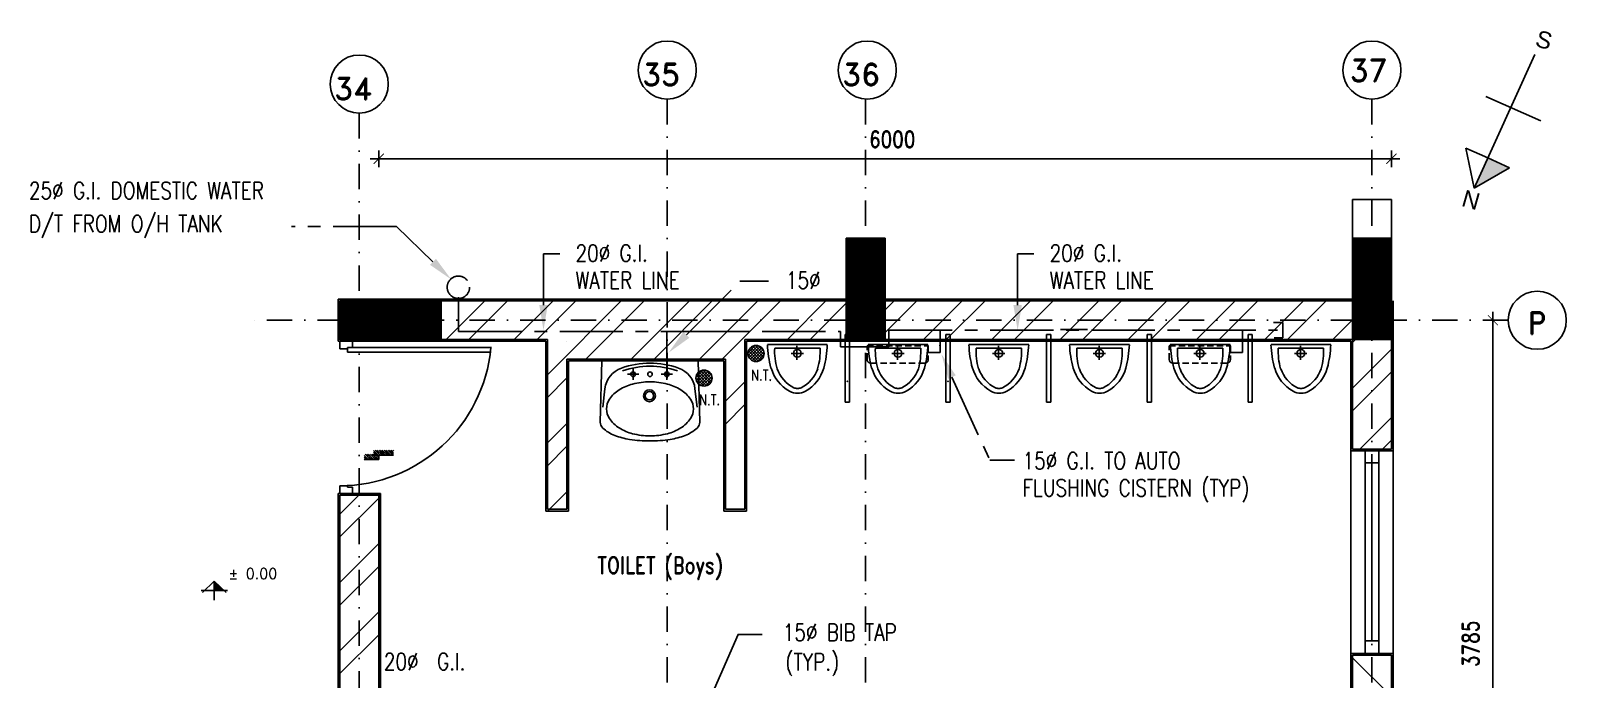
# Model space of a CAD drawing. Extents: x -437689 to -407696, y -55787 to -37037.
# Drawn here: x -431549 to -427000, y -48585 to -46666 of the extents above; entities that cross this region are included whole.
import ezdxf
from ezdxf.enums import TextEntityAlignment as Align

# ---------------------------------------------------------------- set-up
doc = ezdxf.new("R2010")
doc.units = 0
doc.header["$LTSCALE"] = 150
doc.header["$MEASUREMENT"] = 0
for name, pattern in [('CENTER', [2, 1.25, -0.25, 0.25, -0.25]), ('DASHDOT', [1, 0.5, -0.25, 0, -0.25]), ('HIDDEN', [9.525, 6.35, -3.175]), ('HIDDEN2', [0.1875, 0.125, -0.0625])]:
    doc.linetypes.add(name, pattern=pattern)
doc.layers.get('0').update_dxf_attribs({"linetype": 'CONTINUOUS'})
doc.layers.get('DEFPOINTS').update_dxf_attribs({"linetype": 'CONTINUOUS'})
for name, color, linetype in [('2MM', 1, 'CONTINUOUS'), ('3MM', 3, 'CONTINUOUS'), ('5MM', 6, 'CONTINUOUS'), ('COL', 2, 'CONTINUOUS'), ('DIM', 6, 'CONTINUOUS'), ('DOOR', 31, 'CONTINUOUS'), ('DROP', 64, 'CONTINUOUS'), ('GRID', 252, 'DASHDOT'), ('HID', 4, 'HIDDEN'), ('LAYER1', 4, 'CENTER'), ('SANITARY', 1, 'CONTINUOUS'), ('STR-QUOTA', 1, 'CONTINUOUS'), ('T-WALL', 7, 'CONTINUOUS'), ('TEXT', 7, 'CONTINUOUS'), ('TXT', 7, 'CONTINUOUS'), ('VENT', 8, 'HIDDEN'), ('WALL', 7, 'CONTINUOUS'), ('WIN-1', 56, 'CONTINUOUS')]:
    doc.layers.add(name, color=color, linetype=linetype)
doc.styles.add('ARIAL', font='ARIAL.TTF')
doc.styles.add('RD', font='ROMAND.shx', dxfattribs={"width": 0.8})
doc.styles.add('ROMAND', font='ROMAND', dxfattribs={"height": 300})
doc.styles.add('T', font='romans.shx', dxfattribs={"height": 450})
doc.styles.add('TESTI', font='ROMAND.SHX')

# ---------------------------------------------------------------- blocks, each defined once
blk = doc.blocks.new('*X0')
at = {"color": 0}
for p, q in [((12734.9, 9916.2), (12714.5, 9936.6)), ((12743.8, 9916.2), (12718.8, 9941.2)), ((12752.6, 9916.2), (12727.6, 9941.2)), ((12761.4, 9916.2), (12736.4, 9941.2)), ((12770.3, 9916.2), (12745.3, 9941.2)), ((12779.1, 9916.2), (12754.1, 9941.2)), ((12788, 9916.2), (12763, 9941.2)), ((12796.8, 9916.2), (12771.8, 9941.2)), ((12805.6, 9916.2), (12780.6, 9941.2)), ((12813.4, 9935), (12788.4, 9960)), ((12813.4, 9926.1), (12788.4, 9951.1)), ((12813.4, 9917.3), (12788.4, 9942.3)), ((12820.5, 9936.7), (12795.5, 9961.7)), ((12829.3, 9936.7), (12804.3, 9961.7)), ((12838.2, 9936.7), (12813.2, 9961.7)), ((12847, 9936.7), (12822, 9961.7)), ((12855.8, 9936.7), (12830.8, 9961.7)), ((12859.3, 9942.1), (12839.7, 9961.7)), ((12859.3, 9951), (12848.5, 9961.7)), ((12859.3, 9959.8), (12857.4, 9961.7)), ((12726.1, 9916.2), (12714.5, 9927.8)), ((12717.3, 9916.2), (12714.5, 9918.9))]:
    blk.add_line(p, q, dxfattribs=at)

msp = doc.modelspace()

# ---------------------------------------------------------------- linework, layer by layer
at = {"color": 0}
for p, q in [((-429423.7, -47621.2), (-429399.8, -47645)), ((-429423.5, -47618.8), (-429402.4, -47597.6)), ((-429422.9, -47627), (-429394.1, -47598.2)), ((-429422.4, -47613.6), (-429392.3, -47643.7)), ((-429420.4, -47633.3), (-429387.9, -47600.8)), ((-429419.4, -47607.7), (-429386.4, -47640.8)), ((-429416.5, -47638.3), (-429382.9, -47604.7)), ((-429415.2, -47603.1), (-429381.7, -47636.6)), ((-429411.4, -47642), (-429379.1, -47609.7)), ((-429409.8, -47599.7), (-429378.3, -47631.2)), ((-429405, -47644.5), (-429376.7, -47616.2)), ((-429402.9, -47597.7), (-429376.3, -47624.3)), ((-429396.5, -47644.8), (-429376.4, -47624.7)), ((-429393.4, -47598.4), (-429377.1, -47614.7)), ((-429577.7, -47691.6), (-429556.5, -47670.5)), ((-429577.1, -47699.9), (-429548.3, -47671.1)), ((-429574.5, -47706.1), (-429542, -47673.6)), ((-429563.9, -47672.5), (-429532.4, -47704)), ((-429557.1, -47670.5), (-429530.5, -47697.1)), ((-429547.5, -47671.3), (-429531.2, -47687.6)), ((-429420.4, -47633.3), (-429412, -47641.7)), ((-429577.8, -47694), (-429554, -47717.9)), ((-429576.5, -47686.5), (-429546.4, -47716.6)), ((-429574.5, -47706.2), (-429566.1, -47714.6)), ((-429573.6, -47680.6), (-429540.5, -47713.6)), ((-429570.6, -47711.1), (-429537, -47677.5)), ((-429569.3, -47675.9), (-429535.9, -47709.4)), ((-429565.6, -47714.9), (-429533.3, -47682.6)), ((-429559.1, -47717.3), (-429530.8, -47689)), ((-429550.6, -47717.6), (-429530.5, -47697.5))]:
    msp.add_line(p, q, dxfattribs=at)
at = {"color": 8}
for p, q in [((-429188.8, -47595.1), (-429366, -47595.1)), ((-429210.3, -47605.1), (-429344.6, -47605.1)), ((-429295.9, -47620.8), (-429259.5, -47620.8)), ((-429278.6, -47598.7), (-429278.6, -47640.2)), ((-428890.5, -47595.1), (-429067.6, -47595.1)), ((-428911.9, -47605.1), (-429046.2, -47605.1)), ((-428997.6, -47620.8), (-428961.2, -47620.8)), ((-428980.3, -47598.7), (-428980.3, -47640.2)), ((-428592.2, -47595.1), (-428769.3, -47595.1)), ((-428613.6, -47605.1), (-428747.9, -47605.1)), ((-428699.2, -47620.8), (-428662.8, -47620.8)), ((-428682, -47598.7), (-428682, -47640.2)), ((-428293.8, -47595.1), (-428471, -47595.1)), ((-428315.3, -47605.1), (-428449.6, -47605.1)), ((-428400.9, -47620.8), (-428364.5, -47620.8)), ((-428383.6, -47598.7), (-428383.6, -47640.2)), ((-427995.5, -47595.1), (-428172.6, -47595.1)), ((-428016.9, -47605.1), (-428151.2, -47605.1)), ((-428102.6, -47620.8), (-428066.2, -47620.8)), ((-428085.3, -47598.7), (-428085.3, -47640.2)), ((-427697.2, -47595.1), (-427874.3, -47595.1)), ((-427718.6, -47605.1), (-427852.9, -47605.1)), ((-427804.2, -47620.8), (-427767.8, -47620.8)), ((-427787, -47598.7), (-427787, -47640.2)), ((-429856.6, -47642.6), (-429861.6, -47824.1)), ((-429571.6, -47642.6), (-429856.6, -47642.6)), ((-429764.1, -47665.9), (-429764.1, -47699.3)), ((-429664.1, -47665.9), (-429664.1, -47699.3)), ((-429566.6, -47824.1), (-429571.6, -47642.6)), ((-429780.8, -47682.6), (-429747.4, -47682.6)), ((-429680.8, -47682.6), (-429647.4, -47682.6)), ((-429853.9, -47779.6), (-429847.5, -47725.6)), ((-429574.3, -47779.6), (-429580.7, -47725.6))]:
    msp.add_line(p, q, dxfattribs=at)
at = {"color": 8, "linetype": 'HIDDEN2'}
for p, q in [((-429070.8, -47639.4), (-429070.8, -47598.7)), ((-429070.8, -47598.7), (-428889.8, -47598.7)), ((-428889.8, -47598.7), (-428889.8, -47639.4)), ((-428175.7, -47639.4), (-428175.7, -47598.7)), ((-428175.7, -47598.7), (-427994.7, -47598.7)), ((-427994.7, -47598.7), (-427994.7, -47639.4)), ((-428900, -47649.5), (-429060.7, -47649.5)), ((-428004.8, -47649.5), (-428165.5, -47649.5))]:
    msp.add_line(p, q, dxfattribs=at)
msp.add_lwpolyline([(-429617.2, -48827), (-429453.2, -48452.7), (-429381.3, -48452.7)])
at = {"color": 8}
for centre, radius in [((-429277.4, -47621), 11.5), ((-428979.1, -47621), 11.5), ((-428680.7, -47621), 11.5), ((-428382.4, -47621), 11.5), ((-428084.1, -47621), 11.5), ((-427785.7, -47621), 11.5), ((-429764.1, -47682.6), 6.77), ((-429714.1, -47682.6), 6.77), ((-429664.1, -47682.6), 6.77), ((-429715.6, -47746.3), 17.5), ((-429715.6, -47746.3), 12.3)]:
    msp.add_circle(centre, radius, dxfattribs=at)
for centre, start, end in [((-429399.9, -47621.3), 90, 270), ((-429399.9, -47621.3), 270, 90), ((-429554, -47694.1), 90, 270), ((-429554, -47694.1), 270, 90)]:
    msp.add_arc(centre, 23.8, start, end)
for centre, radius, start, end in [((-429042.2, -47582.2), 324, 182.29, 194.6621), ((-429156.5, -47614.2), 188.3, 177.2241, 196.0171), ((-429398.3, -47614.2), 188.3, 343.9829, 2.7759), ((-429512.6, -47582.2), 324, 345.3379, 357.71), ((-428743.9, -47582.2), 324, 182.29, 194.6621), ((-428858.2, -47614.2), 188.3, 177.2241, 196.0171), ((-429100, -47614.2), 188.3, 343.9829, 2.7759), ((-429214.2, -47582.2), 324, 345.3379, 357.71), ((-428445.6, -47582.2), 324, 182.29, 194.6621), ((-428559.8, -47614.2), 188.3, 177.2241, 196.0171), ((-428801.6, -47614.2), 188.3, 343.9829, 2.7759), ((-428915.9, -47582.2), 324, 345.3379, 357.71), ((-428147.2, -47582.2), 324, 182.29, 194.6621), ((-428261.5, -47614.2), 188.3, 177.2241, 196.0171), ((-428503.3, -47614.2), 188.3, 343.9829, 2.7759), ((-428617.6, -47582.2), 324, 345.3379, 357.71), ((-427848.9, -47582.2), 324, 182.29, 194.6621), ((-427963.2, -47614.2), 188.3, 177.2241, 196.0171), ((-428205, -47614.2), 188.3, 343.9829, 2.7759), ((-428319.2, -47582.2), 324, 345.3379, 357.71), ((-427550.6, -47582.2), 324, 182.29, 194.6621), ((-427664.8, -47614.2), 188.3, 177.2241, 196.0171), ((-427906.6, -47614.2), 188.3, 343.9829, 2.7759), ((-428020.9, -47582.2), 324, 345.3379, 357.71), ((-429773.9, -47734.2), 74, 109.7205, 173.2872), ((-429714.1, -47901.2), 251.4, 70.2795, 109.7205), ((-429714.1, -47901.2), 242.5, 70.2795, 109.7205), ((-429654.2, -47734.2), 74, 6.7128, 70.2795), ((-429244.5, -47632.8), 115, 195.8507, 240.7224), ((-429243.6, -47635), 98.4, 198.4711, 243.4319), ((-429310.6, -47635), 98.4, 296.5681, 341.5289), ((-429309.8, -47632.8), 115, 299.2776, 344.1493), ((-428946.1, -47632.8), 115, 195.8507, 240.7224), ((-428945.3, -47635), 98.4, 198.4711, 243.4319), ((-429012.3, -47635), 98.4, 296.5681, 341.5289), ((-429011.5, -47632.8), 115, 299.2776, 344.1493), ((-428647.8, -47632.8), 115, 195.8507, 240.7224), ((-428646.9, -47635), 98.4, 198.4711, 243.4319), ((-428714, -47635), 98.4, 296.5681, 341.5289), ((-428713.1, -47632.8), 115, 299.2776, 344.1493), ((-428349.5, -47632.8), 115, 195.8507, 240.7224), ((-428348.6, -47635), 98.4, 198.4711, 243.4319), ((-428415.6, -47635), 98.4, 296.5681, 341.5289), ((-428414.8, -47632.8), 115, 299.2776, 344.1493), ((-428051.1, -47632.8), 115, 195.8507, 240.7224), ((-428050.3, -47635), 98.4, 198.4711, 243.4319), ((-428117.3, -47635), 98.4, 296.5681, 341.5289), ((-428116.5, -47632.8), 115, 299.2776, 344.1493), ((-427752.8, -47632.8), 115, 195.8507, 240.7224), ((-427751.9, -47635), 98.4, 198.4711, 243.4319), ((-427819, -47635), 98.4, 296.5681, 341.5289), ((-427818.1, -47632.8), 115, 299.2776, 344.1493), ((-429730.2, -47849.2), 142.1, 104.4333, 121.8551), ((-429714.1, -47911.6), 206.5, 90, 104.4333), ((-429714.1, -47911.6), 206.5, 75.5667, 90), ((-429698, -47849.2), 142.1, 58.1449, 75.5667), ((-429791.7, -47785.1), 51.1, 146.3116, 180), ((-429754.6, -47809.8), 95.7, 121.8551, 146.3116), ((-429673.6, -47809.8), 95.7, 33.6884, 58.1449), ((-429636.5, -47785.1), 51.1, 0, 33.6884), ((-429279.9, -47695.3), 43.2, 241.1669, 273.7628), ((-429273.8, -47672.4), 52.4, 254.7817, 266.4121), ((-429274.4, -47695.3), 43.2, 266.2372, 298.8331), ((-429280.4, -47672.4), 52.4, 273.5879, 285.2183), ((-428981.6, -47695.3), 43.2, 241.1669, 273.7628), ((-428975.5, -47672.4), 52.4, 254.7817, 266.4121), ((-428982.1, -47672.4), 52.4, 273.5879, 285.2183), ((-428976, -47695.3), 43.2, 266.2372, 298.8331), ((-428683.2, -47695.3), 43.2, 241.1669, 273.7628), ((-428677.2, -47672.4), 52.4, 254.7817, 266.4121), ((-428683.7, -47672.4), 52.4, 273.5879, 285.2183), ((-428677.7, -47695.3), 43.2, 266.2372, 298.8331), ((-428384.9, -47695.3), 43.2, 241.1669, 273.7628), ((-428378.8, -47672.4), 52.4, 254.7817, 266.4121), ((-428379.4, -47695.3), 43.2, 266.2372, 298.8331), ((-428385.4, -47672.4), 52.4, 273.5879, 285.2183), ((-428086.6, -47695.3), 43.2, 241.1669, 273.7628), ((-428080.5, -47672.4), 52.4, 254.7817, 266.4121), ((-428087.1, -47672.4), 52.4, 273.5879, 285.2183), ((-428081, -47695.3), 43.2, 266.2372, 298.8331), ((-427788.2, -47695.3), 43.2, 241.1669, 273.7628), ((-427782.2, -47672.4), 52.4, 254.7817, 266.4121), ((-427788.7, -47672.4), 52.4, 273.5879, 285.2183), ((-427782.7, -47695.3), 43.2, 266.2372, 298.8331), ((-429791.7, -47785.1), 51.1, 180, 213.6884), ((-429636.5, -47785.1), 51.1, 326.3116, 360), ((-429837.5, -47824.1), 24.1, 176.8439, 180), ((-429837.5, -47824.1), 24.1, 180, 227.4898), ((-429779.2, -47760.6), 110.3, 227.4898, 249.2086), ((-429754.6, -47760.4), 95.7, 213.6884, 238.1449), ((-429730.2, -47721), 142.1, 238.1449, 255.5667), ((-429698, -47721), 142.1, 284.4333, 301.8551), ((-429673.6, -47760.4), 95.7, 301.8551, 326.3116), ((-429648.9, -47760.6), 110.3, 290.7914, 312.5102), ((-429590.7, -47824.1), 24.1, 312.5102, 360), ((-429590.7, -47824.1), 24.1, 0, 3.1561), ((-429740, -47657.3), 220.8, 249.2086, 261.0621), ((-429714.1, -47492.4), 387.7, 261.0621, 270), ((-429714.1, -47658.6), 206.5, 255.5667, 270), ((-429714.1, -47658.6), 206.5, 270, 284.4333), ((-429714.1, -47492.4), 387.7, 270, 278.9379), ((-429688.2, -47657.3), 220.8, 278.9379, 290.7914)]:
    msp.add_arc(centre, radius, start, end, dxfattribs=at)
at = {"color": 8, "linetype": 'HIDDEN2'}
for centre, start, end in [((-429060.7, -47639.4), 180, 270), ((-428900, -47639.4), 270, 360), ((-428165.5, -47639.4), 180, 270), ((-428004.8, -47639.4), 270, 360)]:
    msp.add_arc(centre, 10.1, start, end, dxfattribs=at)
at = {"layer": '2MM'}
for p, q in [((-430517.8, -47070.1), (-430517.8, -47020.1)), ((-427517.8, -47020.1), (-427517.8, -47070.1)), ((-430542.8, -47045.1), (-430492.8, -47045.1)), ((-427492.8, -47045.1), (-427542.8, -47045.1)), ((-427241.8, -47522.8), (-427191.8, -47522.8)), ((-427216.8, -47497.8), (-427216.8, -47547.8))]:
    msp.add_line(p, q, dxfattribs=at)
at = {"layer": '3MM', "color": 7}
for p, q in [((-431004.7, -48294.9), (-431040, -48328.1)), ((-431004.7, -48294.9), (-430969.4, -48328.1)), ((-431004.7, -48294.9), (-431004.7, -48351.2)), ((-431043.9, -48322.5), (-430965.6, -48322.5))]:
    msp.add_line(p, q, dxfattribs=at)
msp.add_solid([(-431004.7, -48294.9), (-431004.7, -48322.5), (-430975.3, -48322.5)], dxfattribs=at)
at = {"layer": '5MM'}
msp.add_lwpolyline([(-430473.5, -47922.2), (-430517.8, -47922.2), (-430517.8, -47934.5), (-430560.3, -47934.5)], dxfattribs=at)
at = {"layer": 'COL', "color": 7}
for p, q in [((-427272.7, -47131.8), (-427093.1, -46736.1)), ((-427237.7, -46861.1), (-427074.5, -46932.4)), ((-427272.7, -47131.8), (-427297.1, -47013.3)), ((-427297.1, -47013.3), (-427232.3, -47042.7)), ((-427272.7, -47131.8), (-427167.4, -47072.2)), ((-427167.4, -47072.2), (-427232.3, -47042.7))]:
    msp.add_line(p, q, dxfattribs=at)
at = {"layer": 'COL'}
for p, q in [((-429017.8, -47280.1), (-429132.8, -47280.1)), ((-429017.8, -47280.1), (-429132.8, -47280.1)), ((-427517.8, -47280.1), (-427632.8, -47280.1)), ((-427517.8, -47280.1), (-427632.8, -47280.1)), ((-430332.8, -47465.1), (-430332.8, -47580.1)), ((-430332.8, -47465.1), (-430332.8, -47580.1))]:
    msp.add_line(p, q, dxfattribs=at)
at = {"layer": 'COL', "const_width": 115}
for points in [[(-429075.3, -47280.1), (-429075.3, -47580.1)], [(-427575.3, -47280.1), (-427575.3, -47580.1)], [(-430332.8, -47522.6), (-430632.8, -47522.6)]]:
    msp.add_lwpolyline(points, dxfattribs=at)
at = {"layer": 'COL'}
for points in [[(-429017.8, -47280.1), (-429017.8, -47580.1), (-429017.8, -47580.1), (-429132.8, -47580.1), (-429132.8, -47280.1)], [(-427517.8, -47280.1), (-427517.8, -47580.1), (-427517.8, -47580.1), (-427632.8, -47580.1), (-427632.8, -47280.1)], [(-430332.8, -47465.1), (-430632.8, -47465.1), (-430632.8, -47465.1), (-430632.8, -47580.1), (-430332.8, -47580.1)]]:
    msp.add_lwpolyline(points, close=True, dxfattribs=at)
at = {"layer": 'COL', "color": 7}
for points in [[(-427167.4, -47072.2), (-427272.7, -47131.8), (-427272.7, -47131.8), (-427232.3, -47042.7)], [(-427272.7, -47131.8), (-427232.3, -47042.7), (-427203.9, -47092.8), (-427220, -47102)], [(-427220, -47102), (-427167.4, -47072.2), (-427232.3, -47042.7), (-427199.8, -47057.4)], [(-427203.9, -47092.8), (-427220, -47102), (-427220, -47102), (-427167.4, -47072.2)]]:
    msp.add_solid(points, dxfattribs=at)
at = {"layer": 'DEFPOINTS', "color": 8}
for p, q in [((-429856.6, -47642.6), (-429861.6, -47824.1)), ((-429571.6, -47642.6), (-429856.6, -47642.6)), ((-429566.6, -47824.1), (-429571.6, -47642.6))]:
    msp.add_line(p, q, dxfattribs=at)
for centre, radius, start, end in [((-429837.5, -47824.1), 24.1, 180, 227.4898), ((-429779.2, -47760.6), 110.3, 227.4898, 249.2086), ((-429648.9, -47760.6), 110.3, 290.7914, 312.5102), ((-429590.7, -47824.1), 24.1, 312.5102, 360), ((-429590.7, -47824.1), 24.1, 0, 3.1561), ((-429740, -47657.3), 220.8, 249.2086, 261.0621), ((-429714.1, -47492.4), 387.7, 261.0621, 270), ((-429714.1, -47492.4), 387.7, 270, 278.9379), ((-429688.2, -47657.3), 220.8, 278.9379, 290.7914)]:
    msp.add_arc(centre, radius, start, end, dxfattribs=at)
at = {"layer": 'DIM', "color": 1, "ltscale": 900}
msp.add_line((-427216.8, -49402.8), (-427216.8, -47535.3), dxfattribs=at)
at = {"layer": 'DIM', "color": 7, "const_width": 2.5}
for points in [[(-430502.8, -47030.1), (-430532.8, -47060.1)], [(-427532.8, -47060.1), (-427502.8, -47030.1)], [(-427201.8, -47537.8), (-427231.8, -47507.8)]]:
    msp.add_lwpolyline(points, dxfattribs=at)
at = {"layer": 'DOOR', "color": 8}
for p, q in [((-430632.8, -47585.1), (-430595.3, -47585.1)), ((-430632.8, -47607.6), (-430632.8, -47585.1)), ((-430610.3, -47607.6), (-430632.8, -47607.6)), ((-430610.3, -47603.9), (-430610.3, -47607.6)), ((-430595.3, -47603.9), (-430610.3, -47603.9)), ((-430610.3, -47603.9), (-430610.3, -47617)), ((-430183.8, -47603.9), (-430610.3, -47603.9)), ((-430610.3, -47617), (-430187.4, -47617)), ((-430595.3, -47585.1), (-430595.3, -47603.9)), ((-430610.3, -48012.6), (-430632.8, -48012.6)), ((-430632.8, -48012.6), (-430632.8, -48035.1)), ((-430632.8, -48035.1), (-430595.3, -48035.1)), ((-430610.3, -48016.4), (-430610.3, -48012.6)), ((-430595.3, -48016.4), (-430610.3, -48016.4)), ((-430595.3, -48035.1), (-430595.3, -48016.4))]:
    msp.add_line(p, q, dxfattribs=at)
msp.add_arc((-430633.2, -47563), 449.6, 270.0549, 354.7841, dxfattribs=at)
at = {"layer": 'GRID'}
for p, q in [((-429662.8, -46868.7), (-429662.8, -52414.4)), ((-429075.3, -46868.7), (-429075.3, -52414.4)), ((-427575.3, -46868.7), (-427575.3, -52414.4)), ((-430575.3, -46910.1), (-430575.3, -52414.4)), ((-427171.5, -47522.8), (-430923.8, -47522.8))]:
    msp.add_line(p, q, dxfattribs=at)
at = {"layer": 'LAYER1'}
for p, q in [((-430281.6, -47454.2), (-430281.6, -47556.3)), ((-427838.9, -47529.5), (-427866.6, -47529.5)), ((-427838.9, -47574.5), (-427838.9, -47529.5)), ((-430281.6, -47556.3), (-429150.1, -47556.3)), ((-429664.1, -47682.6), (-429664.1, -47556.3)), ((-429512.4, -47556.3), (-429432.8, -47556.3)), ((-429150.1, -47556.3), (-429150.1, -47601.4)), ((-429006.4, -47601.4), (-429006.4, -47552.1)), ((-429006.4, -47552.1), (-427854.6, -47552.1)), ((-428854, -47618), (-428854, -47551.8)), ((-428497.5, -47550.3), (-428418, -47550.3)), ((-427958.9, -47618), (-427958.9, -47551.8)), ((-427864.8, -47574.5), (-427838.9, -47574.5)), ((-429150.1, -47601.4), (-429006.4, -47601.4)), ((-428889.8, -47618), (-428854, -47618)), ((-427994.8, -47618), (-427958.9, -47618))]:
    msp.add_line(p, q, dxfattribs=at)
for points in [[(-430356.9, -47350), (-430465.4, -47245.5), (-430775.8, -47245.5)], [(-430029.5, -47477.9), (-430029.5, -47326.6), (-429981.6, -47326.6)], [(-428624.9, -47477.9), (-428624.9, -47326.6), (-428577, -47326.6)], [(-429606.1, -47566), (-429447.4, -47407.4), (-429362.9, -47407.4)], [(-428819.5, -47691.2), (-428707.4, -47937.1), (-428634, -47937.1)]]:
    msp.add_lwpolyline(points, dxfattribs=at)
msp.add_circle((-430281.6, -47425.3), 33.2, dxfattribs=at)
for points in [[(-430348.2, -47341), (-430302.9, -47402.1), (-430365.6, -47359)], [(-430017, -47477.9), (-430029.5, -47552.9), (-430042, -47477.9)], [(-428612.4, -47477.9), (-428624.9, -47552.9), (-428637.4, -47477.9)], [(-429597.3, -47574.8), (-429659.1, -47619), (-429614.9, -47557.1)], [(-428830.9, -47696.3), (-428850.7, -47622.9), (-428808.2, -47686)]]:
    msp.add_solid(points, dxfattribs=at)
at = {"layer": 'SANITARY'}
for p, q in [((-429135.7, -47765.1), (-429135.7, -47565.1)), ((-429135.7, -47565.1), (-429123.2, -47565.1)), ((-429123.2, -47565.1), (-429135.7, -47565.1)), ((-429135.7, -47565.1), (-429135.7, -47765.1)), ((-429123.2, -47565.1), (-429135.7, -47565.1)), ((-429135.7, -47565.1), (-429135.7, -47765.1)), ((-429123.2, -47565.1), (-429123.2, -47765.1)), ((-429123.2, -47765.1), (-429123.2, -47565.1)), ((-429123.2, -47765.1), (-429123.2, -47565.1)), ((-428824.9, -47565.1), (-428837.4, -47565.1)), ((-428837.4, -47565.1), (-428837.4, -47765.1)), ((-428837.4, -47765.1), (-428837.4, -47565.1)), ((-428837.4, -47565.1), (-428824.9, -47565.1)), ((-428824.9, -47765.1), (-428824.9, -47565.1)), ((-428824.9, -47565.1), (-428824.9, -47765.1)), ((-428526.6, -47565.1), (-428539.1, -47565.1)), ((-428539.1, -47565.1), (-428539.1, -47765.1)), ((-428539.1, -47765.1), (-428539.1, -47565.1)), ((-428539.1, -47565.1), (-428526.6, -47565.1)), ((-428526.6, -47765.1), (-428526.6, -47565.1)), ((-428526.6, -47565.1), (-428526.6, -47765.1)), ((-428228.2, -47565.1), (-428240.7, -47565.1)), ((-428240.7, -47565.1), (-428240.7, -47765.1)), ((-428240.7, -47765.1), (-428240.7, -47565.1)), ((-428240.7, -47565.1), (-428228.2, -47565.1)), ((-428228.2, -47765.1), (-428228.2, -47565.1)), ((-428228.2, -47565.1), (-428228.2, -47765.1)), ((-427929.9, -47565.1), (-427942.4, -47565.1)), ((-427942.4, -47565.1), (-427942.4, -47765.1)), ((-427942.4, -47765.1), (-427942.4, -47565.1)), ((-427942.4, -47565.1), (-427929.9, -47565.1)), ((-427929.9, -47765.1), (-427929.9, -47565.1)), ((-427929.9, -47565.1), (-427929.9, -47765.1)), ((-429123.2, -47765.1), (-429135.7, -47765.1)), ((-429135.7, -47765.1), (-429123.2, -47765.1)), ((-429135.7, -47765.1), (-429123.2, -47765.1)), ((-428837.4, -47765.1), (-428824.9, -47765.1)), ((-428824.9, -47765.1), (-428837.4, -47765.1)), ((-428539.1, -47765.1), (-428526.6, -47765.1)), ((-428526.6, -47765.1), (-428539.1, -47765.1)), ((-428240.7, -47765.1), (-428228.2, -47765.1)), ((-428228.2, -47765.1), (-428240.7, -47765.1)), ((-427942.4, -47765.1), (-427929.9, -47765.1)), ((-427929.9, -47765.1), (-427942.4, -47765.1))]:
    msp.add_line(p, q, dxfattribs=at)
at = {"layer": 'STR-QUOTA', "color": 1, "ltscale": 900}
msp.add_line((-427530.3, -47045.1), (-430505.3, -47045.1), dxfattribs=at)
at = {"layer": 'T-WALL', "linetype": 'CONTINUOUS', "ltscale": 900}
for p, q in [((-427632.8, -47280.1), (-427632.8, -47165.1)), ((-427632.8, -47165.1), (-427517.8, -47165.1)), ((-427517.8, -47280.1), (-427517.8, -47165.1)), ((-427632.8, -47280.1), (-427517.8, -47280.1))]:
    msp.add_line(p, q, dxfattribs=at)
at = {"layer": 'TEXT', "linetype": 'CONTINUOUS'}
for centre in [(-429662.8, -46782.7), (-429070.3, -46782.7), (-427575.3, -46782.7), (-430575.3, -46824.1), (-427085.5, -47522.8)]:
    msp.add_circle(centre, 86, dxfattribs=at)
at = {"layer": 'VENT'}
for p, q in [((-427595.3, -47945.1), (-427555.3, -47945.1)), ((-427575.3, -47945.1), (-427575.3, -48471.4))]:
    msp.add_line(p, q, dxfattribs=at)
at = {"layer": 'WALL', "color": 9}
for p, q in [((-427517.8, -47460.1), (-430637.8, -47460.1)), ((-430022.8, -47585.1), (-430637.8, -47585.1)), ((-427637.8, -47585.1), (-429427.8, -47585.1)), ((-429427.8, -48087.3), (-429427.8, -47585.1)), ((-427637.8, -48620.1), (-427637.8, -47585.1)), ((-429495.3, -48087.3), (-429495.3, -47642.6)), ((-427512.8, -47908.9), (-427512.8, -50983.9))]:
    msp.add_line(p, q, dxfattribs=at)
at = {"layer": 'WALL', "color": 9, "linetype": 'CONTINUOUS', "ltscale": 900}
for p, q in [((-430637.8, -47585.1), (-430637.8, -47460.1)), ((-430637.8, -48035.1), (-430512.8, -48035.1)), ((-430512.8, -48035.1), (-430512.8, -48960.1)), ((-430637.8, -48040.1), (-430637.8, -49477.6)), ((-427512.8, -48508.9), (-427637.8, -48508.9))]:
    msp.add_line(p, q, dxfattribs=at)
at = {"layer": 'WALL', "linetype": 'CONTINUOUS'}
for p, q in [((-430522.8, -47460.1), (-430637.7, -47460.1)), ((-430632.8, -47465.1), (-430632.8, -47580.5)), ((-430522.8, -47465.1), (-430632.8, -47465.1)), ((-429132.8, -47465.1), (-430517.8, -47465.1)), ((-429017.8, -47465.1), (-427632.8, -47465.1)), ((-430517.8, -47580.1), (-430017.8, -47580.1)), ((-430017.8, -48082.3), (-430017.8, -47580.1)), ((-429432.8, -47580.1), (-429132.8, -47580.1)), ((-427517.8, -47580.1), (-427517.8, -47903.9)), ((-429427.8, -47585.1), (-429127.8, -47585.1)), ((-429960.1, -47637.6), (-429960.3, -48082.3)), ((-429960.1, -47637.6), (-429490.3, -47637.6)), ((-427517.8, -47903.9), (-427632.8, -47903.9)), ((-429960.3, -48082.3), (-430017.8, -48082.3)), ((-427595.3, -48471.4), (-427555.3, -48471.4))]:
    msp.add_line(p, q, dxfattribs=at)
at = {"layer": 'WALL', "linetype": 'CONTINUOUS', "ltscale": 900}
for p, q in [((-430632.8, -47580.1), (-430632.8, -47465.1)), ((-430637.8, -48035.1), (-430637.8, -48170)), ((-430517.8, -48035.1), (-430517.8, -49022.8)), ((-430632.8, -48040.1), (-430632.8, -49472.6)), ((-430632.8, -48040.1), (-430517.8, -48040.1)), ((-430517.8, -48040.1), (-430517.8, -48170)), ((-427517.8, -48513.9), (-427632.8, -48513.9))]:
    msp.add_line(p, q, dxfattribs=at)
at = {"layer": 'WALL'}
for p, q in [((-427517.8, -47465.1), (-430517.8, -47465.1)), ((-427517.8, -47736.4), (-427517.8, -47465.1)), ((-427512.8, -47736.4), (-427512.8, -47465.1)), ((-430093.4, -47580.1), (-430632.8, -47580.1)), ((-430093.4, -47580.1), (-430632.8, -47580.1)), ((-430017.8, -47580.1), (-430035.9, -47580.1)), ((-430017.8, -47580.1), (-430017.8, -48082.3)), ((-427632.8, -47580.1), (-429432.8, -47580.1)), ((-429432.8, -48082.3), (-429432.8, -47580.1)), ((-427632.8, -47903.9), (-427632.8, -47580.1)), ((-429960.1, -47585.1), (-429960.1, -47585.1)), ((-429490.3, -48082.3), (-429490.3, -47637.6)), ((-430017.8, -48082.3), (-429960.3, -48082.3)), ((-429490.3, -48082.3), (-429432.8, -48082.3)), ((-429495.3, -48087.3), (-429427.8, -48087.3)), ((-427632.8, -48625.1), (-427632.8, -48513.9)), ((-427517.8, -48513.9), (-427517.8, -50983.9))]:
    msp.add_line(p, q, dxfattribs=at)
at = {"layer": 'WALL', "color": 9, "linetype": 'DASHDOT', "ltscale": 900}
for p, q in [((-430318.1, -47580.1), (-430203.1, -47465.1)), ((-430250.8, -47580.1), (-430135.8, -47465.1)), ((-430116.1, -47580.1), (-430001.1, -47465.1)), ((-430048.7, -47580.1), (-429933.7, -47465.1)), ((-430017.8, -47683.9), (-429799, -47465.1)), ((-429904.2, -47637.6), (-429731.7, -47465.1)), ((-429769.5, -47637.6), (-429597, -47465.1)), ((-429702.1, -47637.6), (-429529.6, -47465.1)), ((-429567.4, -47637.6), (-429394.9, -47465.1)), ((-429500.1, -47637.6), (-429327.6, -47465.1)), ((-429305.1, -47577.4), (-429192.9, -47465.1)), ((-429237.9, -47577.5), (-429125.5, -47465.1)), ((-429103.4, -47577.7), (-428990.8, -47465.1)), ((-429036.2, -47577.8), (-428923.5, -47465.1)), ((-428901.7, -47578), (-428788.8, -47465.1)), ((-428834.4, -47578.1), (-428721.4, -47465.1)), ((-428699.9, -47578.4), (-428586.7, -47465.1)), ((-428632.7, -47578.5), (-428519.3, -47465.1)), ((-428498.2, -47578.7), (-428384.6, -47465.1)), ((-428431, -47578.8), (-428317.3, -47465.1)), ((-428296.5, -47579), (-428182.6, -47465.1)), ((-428229.3, -47579.1), (-428115.2, -47465.1)), ((-428094.8, -47579.4), (-427980.5, -47465.1)), ((-428027.5, -47579.5), (-427913.2, -47465.1)), ((-427893, -47579.7), (-427778.5, -47465.1)), ((-427825.8, -47579.8), (-427711.1, -47465.1)), ((-427691.3, -47580), (-427576.4, -47465.1)), ((-427632.8, -47588.9), (-427517.8, -47473.9)), ((-430517.8, -47585.1), (-430022.8, -47585.1)), ((-427632.8, -47723.6), (-427517.8, -47608.6)), ((-430017.8, -47751.2), (-429960.3, -47693.7)), ((-429490.3, -47762.6), (-429432.8, -47705.1)), ((-427632.8, -47790.9), (-427517.8, -47675.9)), ((-429490.3, -47829.9), (-429432.8, -47772.4)), ((-427611.1, -47903.9), (-427517.8, -47810.6)), ((-430017.8, -47885.9), (-429960.3, -47828.4)), ((-430017.8, -47953.3), (-429960.3, -47895.8)), ((-427543.7, -47903.9), (-427517.8, -47878)), ((-430017, -48087.2), (-429960.3, -48030.5)), ((-430632.8, -48096.8), (-430576.1, -48040.1)), ((-430632.8, -48164.2), (-430517.8, -48049.2)), ((-430632.8, -48298.9), (-430517.8, -48183.9)), ((-430632.8, -48366.2), (-430517.8, -48251.2)), ((-430632.8, -48500.9), (-430517.8, -48385.9)), ((-430632.8, -48568.3), (-430517.8, -48453.3)), ((-427632.8, -48521.4), (-427517.8, -48636.4))]:
    msp.add_line(p, q, dxfattribs=at)
at = {"layer": 'WALL', "color": 9, "linetype": 'CONTINUOUS'}
for p, q in [((-427512.8, -47580.1), (-427512.8, -47908.9)), ((-430022.8, -48087.3), (-430022.8, -47585.1)), ((-429955.1, -47642.5), (-429955.3, -48087.3)), ((-429955.3, -47642.6), (-429495.3, -47642.6)), ((-427512.8, -47908.9), (-427637.8, -47908.9)), ((-429955.3, -48087.3), (-430022.8, -48087.3))]:
    msp.add_line(p, q, dxfattribs=at)
at = {"layer": 'WALL', "linetype": 'DASHDOT', "ltscale": 900}
for p, q in [((-428855.3, -47596.3), (-428855.3, -47598.7)), ((-430632.8, -48860.1), (-430632.8, -48040.1)), ((-430632.8, -48040.1), (-430517.8, -48040.1)), ((-430517.8, -48040.1), (-430517.8, -48860.1))]:
    msp.add_line(p, q, dxfattribs=at)
at = {"layer": 'WALL', "color": 2, "linetype": 'CONTINUOUS', "ltscale": 900}
for p in [(-429129.5, -47704), (-429129.5, -47704), (-429129.5, -47704), (-428831.1, -47704), (-428831.1, -47704)]:
    msp.add_point(p, dxfattribs=at)
at = {"layer": 'WIN-1'}
for p, q in [((-427595.3, -47908.9), (-427595.3, -48508.9)), ((-427555.3, -47908.9), (-427555.3, -48508.9))]:
    msp.add_line(p, q, dxfattribs=at)

# ---------------------------------------------------------------- block references
at = {"layer": 'DROP', "xscale": 0.5999999999767169, "yscale": 0.5999999999985448, "zscale": 0.6, "rotation": 180}
msp.add_blockref('*X0', (-422844.8, -41957.5), dxfattribs=at)

# ---------------------------------------------------------------- texts
at = {"color": 7, "style": 'RD', "width": 0.8}
msp.add_text('6000', height=50, dxfattribs=at).set_placement((-429064.9, -47012.6))
msp.add_text('3785', height=50, rotation=90, dxfattribs=at).set_placement((-427257.6, -48548.8))
at = {"layer": 'DIM', "color": 7, "style": 'RD'}
msp.add_text('%%P 0.00', height=31.25, dxfattribs=at).set_placement((-430818, -48272.5), align=Align.MIDDLE_RIGHT)
at = {"layer": 'HID', "color": 7, "style": 'ARIAL'}
for s, p in [('S', (-427094.8, -46711)), ('N', (-427312.8, -47183.8))]:
    msp.add_text(s, height=50, rotation=344.0706, dxfattribs=at).set_placement(p)
at = {"layer": 'TEXT', "style": 'ROMAND'}
for s, p in [('35', (-429736.8, -46828.6)), ('36', (-429144.3, -46828.6)), ('37', (-427640.5, -46816.3)), ('34', (-430649.3, -46870.1)), ('P', (-427113.7, -47563.8))]:
    msp.add_text(s, height=65, dxfattribs=at).set_placement(p)
at = {"layer": 'TEXT', "style": 'T', "width": 0.8}
for s, p in [('25%%c G.I. DOMESTIC WATER', (-431553.8, -47164.2)), ('D/T FROM O/H TANK', (-431553.8, -47262.3)), ('20%%c G.I.', (-429934.6, -47349.3)), ('20%%c G.I.', (-428530, -47349.3)), ('WATER LINE', (-429934.6, -47429.5)), ('15%%c', (-429311.3, -47429.6)), ('WATER LINE', (-428530, -47429.5)), ('15%%c G.I. TO AUTO', (-428610.3, -47963.7)), ('FLUSHING CISTERN (TYP)', (-428610.3, -48044)), ('15%%c BIB TAP', (-429320.6, -48471.6)), ('20%%c  G.I.', (-430502.5, -48557.9)), ('(TYP.)', (-429312.8, -48558.8))]:
    msp.add_text(s, height=50, dxfattribs=at).set_placement(p)
at = {"layer": 'TXT', "style": 'TESTI', "width": 0.8}
for s, height, p in [('N.T.', 31.5, (-429414.8, -47701.2)), ('N.T.', 31.5, (-429568.9, -47774)), ('TOILET (Boys)', 50, (-429870.3, -48272.9))]:
    msp.add_text(s, height=height, dxfattribs=at).set_placement(p)

doc.saveas('drawing.dxf')
